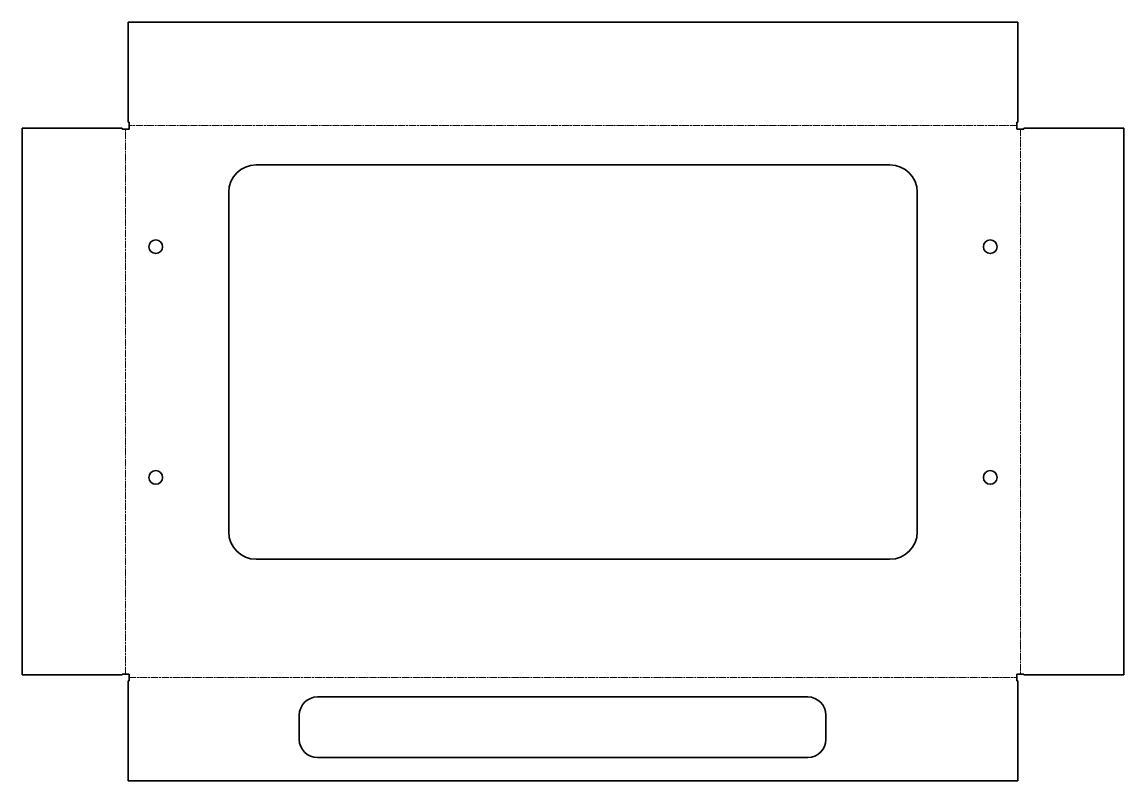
# Model space of a CAD drawing. Header units: inches. Extents: x 0 to 363, y 0 to 250.
import ezdxf

# ---------------------------------------------------------------- set-up
doc = ezdxf.new("R2010")
doc.units = ezdxf.units.IN
doc.header["$MEASUREMENT"] = 0
doc.linetypes.add('Chain', pattern=[13.68, 9.12, -1.14, 2.28, -1.14])
doc.layers.add('SIMUMAK Bend Centerline (ISO)', color=7, linetype='Chain', lineweight=9)
doc.layers.add('SIMUMAK Visible (ISO)', color=7, linetype='Continuous', lineweight=35)

# ---------------------------------------------------------------- blocks, each defined once
blk = doc.blocks.new('SIL-V025-PTCS001_Sheet_SIL-V025-PTCS001 (desplegada)')
at = {"layer": 'SIMUMAK Bend Centerline (ISO)', "ltscale": 0.263158}
for p, q in [((146.3, 90.96), (-146.3, 90.96)), ((-147.43, -89.83), (-147.43, 89.83)), ((147.43, 89.83), (147.43, -89.83)), ((-146.3, -90.96), (146.3, -90.96))]:
    blk.add_line(p, q, dxfattribs=at)
at = {"layer": 'SIMUMAK Visible (ISO)'}
for p, q in [((-146.59, 125.09), (146.59, 125.09)), ((-146.59, 92.09), (-146.59, 125.09)), ((146.59, 125.09), (146.59, 92.09)), ((-146.3, 92.09), (-146.59, 92.09)), ((-146.3, 89.83), (-146.3, 92.09)), ((146.3, 92.09), (146.3, 89.83)), ((146.59, 92.09), (146.3, 92.09)), ((-181.56, -90.12), (-181.56, 90.12)), ((-181.56, 90.12), (-148.56, 90.12)), ((-148.56, 90.12), (-148.56, 89.83)), ((-148.56, 89.83), (-146.3, 89.83)), ((146.3, 89.83), (148.56, 89.83)), ((148.56, 90.12), (181.56, 90.12)), ((148.56, 89.83), (148.56, 90.12)), ((181.56, 90.12), (181.56, -90.12)), ((-104.45, 78), (104.45, 78)), ((-113.45, -43), (-113.45, 69)), ((113.45, 69), (113.45, -43)), ((104.45, -52), (-104.45, -52)), ((-148.56, -90.12), (-181.56, -90.12)), ((-148.56, -89.83), (-148.56, -90.12)), ((-146.3, -89.83), (-148.56, -89.83)), ((-146.3, -92.09), (-146.3, -89.83)), ((146.3, -89.83), (146.3, -92.09)), ((148.56, -89.83), (146.3, -89.83)), ((148.56, -90.12), (148.56, -89.83)), ((181.56, -90.12), (148.56, -90.12)), ((-146.59, -92.09), (-146.3, -92.09)), ((-146.59, -125.09), (-146.59, -92.09)), ((146.3, -92.09), (146.59, -92.09)), ((146.59, -92.09), (146.59, -125.09)), ((-84.2, -97.39), (77.35, -97.39)), ((-90.2, -111.39), (-90.2, -103.39)), ((83.35, -103.39), (83.35, -111.39)), ((77.35, -117.39), (-84.2, -117.39)), ((146.59, -125.09), (-146.59, -125.09))]:
    blk.add_line(p, q, dxfattribs=at)
for centre in [(-137.5, 51.03), (137.5, 51.03), (-137.5, -25.03), (137.5, -25.03)]:
    blk.add_circle(centre, 2.25, dxfattribs=at)
for centre, radius, start, end in [((-104.45, 69), 9, 90, 180), ((104.45, 69), 9, 360, 90), ((-104.45, -43), 9, 180, 270), ((104.45, -43), 9, 270, 360), ((-84.2, -103.39), 6, 90, 180), ((77.35, -103.39), 6, 0, 90), ((-84.2, -111.39), 6, 180, 270), ((77.35, -111.39), 6, 270, 360)]:
    blk.add_arc(centre, radius, start, end, dxfattribs=at)

msp = doc.modelspace()

# ---------------------------------------------------------------- block references
msp.add_blockref('SIL-V025-PTCS001_Sheet_SIL-V025-PTCS001 (desplegada)', (181.56, 125.09))

doc.saveas('drawing.dxf')
